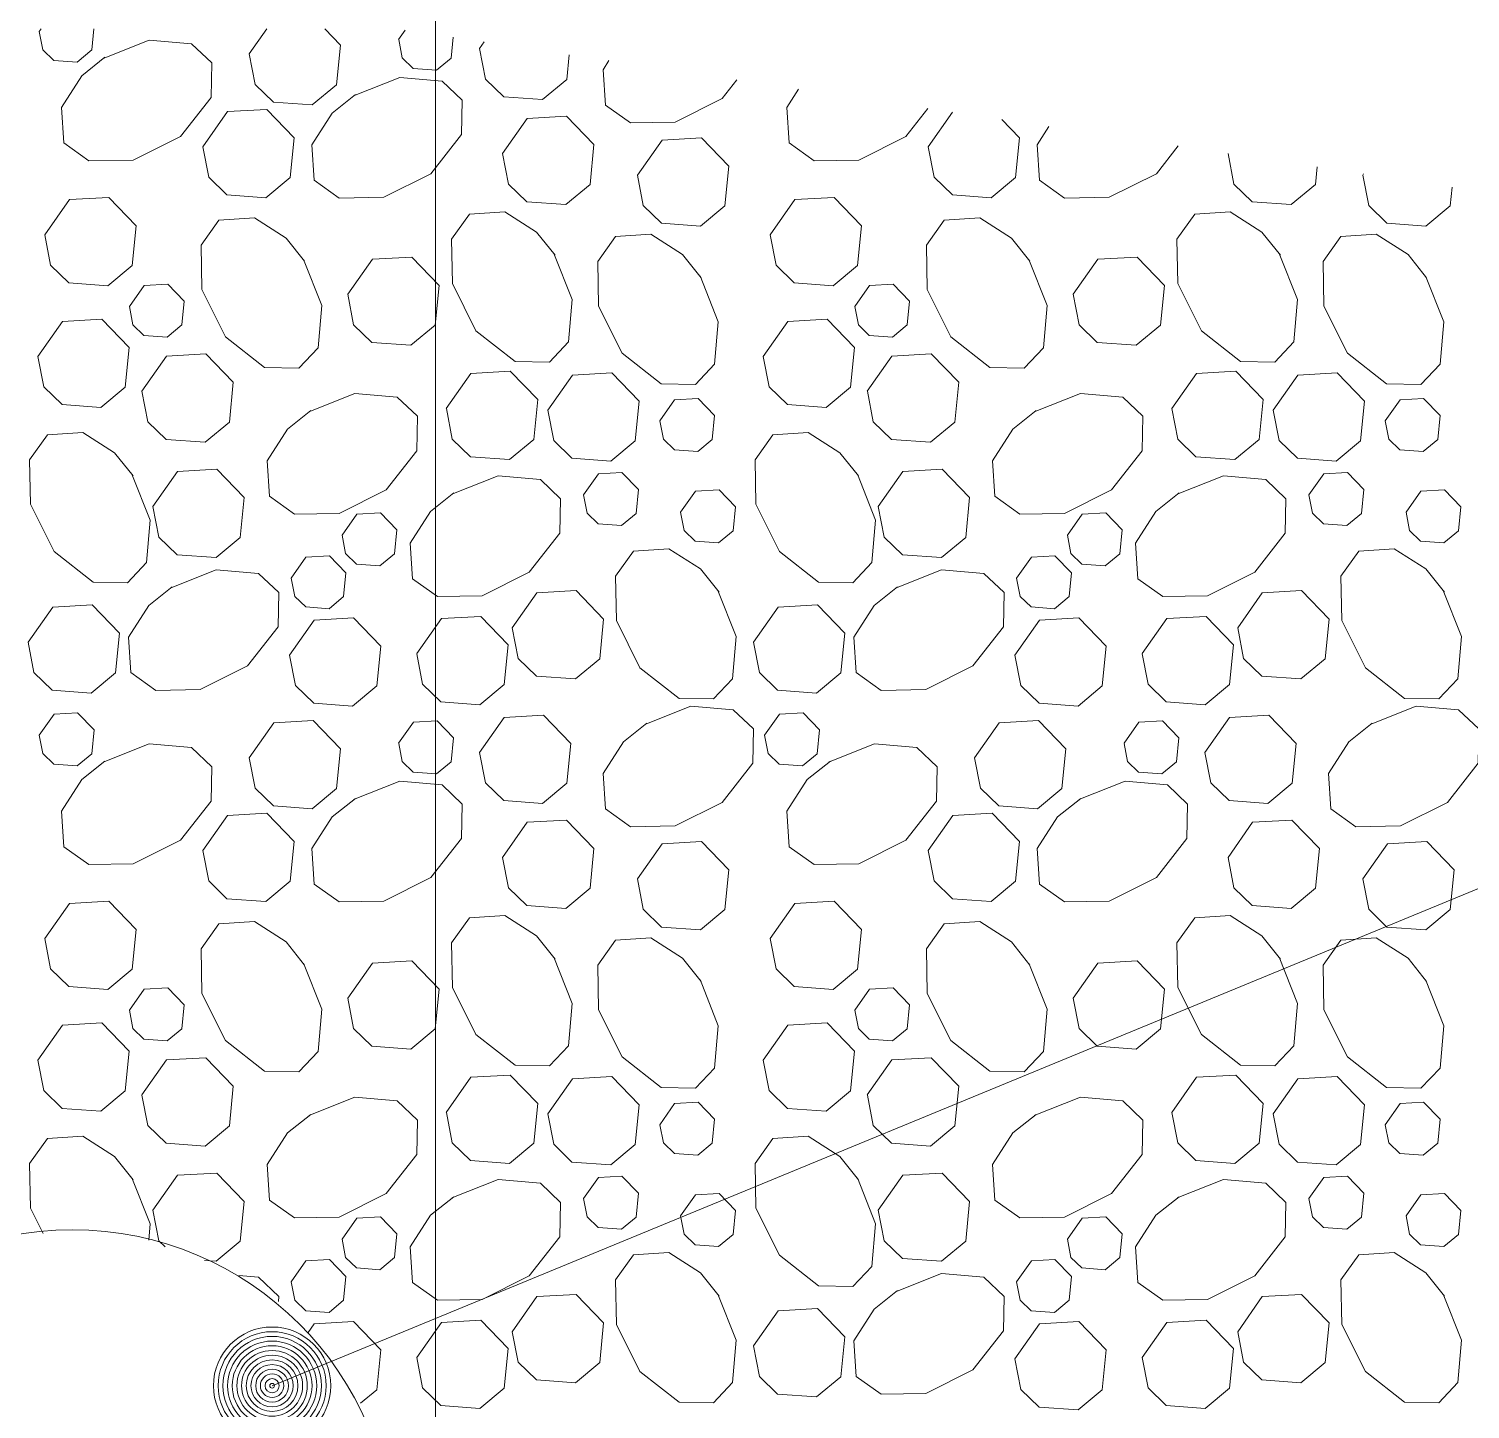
# Model space of a CAD drawing. Header units: inches. Extents: x -4443104 to -4439086, y 793046 to 798506.
# Drawn here: x -4442315.61 to -4442295.95, y 793232.66 to 793251.49 of the extents above; entities that cross this region are included whole.
import ezdxf

# ---------------------------------------------------------------- set-up
doc = ezdxf.new("R2010")
doc.units = ezdxf.units.IN
doc.header["$MEASUREMENT"] = 0
doc.layers.add('Level 3', color=7, linetype='Continuous', lineweight=0)

# ---------------------------------------------------------------- blocks, each defined once
blk = doc.blocks.new('LT3_2')
at = {"layer": 'Level 3', "color": 7, "linetype": 'Continuous', "lineweight": 13, "extrusion": (0, 0, -1)}
for radius in [6, 5.52, 5.04, 4.56, 4.08, 3.6, 3.12, 2.64, 2.16, 1.68, 1.2, 0.72, 0.24]:
    blk.add_circle((0, 0), radius, dxfattribs=at)

msp = doc.modelspace()

# ---------------------------------------------------------------- linework, layer by layer
at = {"layer": 'Level 3', "color": 7, "linetype": 'Continuous', "lineweight": 13}
for p, q in [((-4442310.0659, 793302.3865), (-4442310.0659, 793222.8755)), ((-4442282.2553, 793245.3636), (-4442312.294, 793232.9835))]:
    msp.add_line(p, q, dxfattribs=at)
at = {"layer": 'Level 3', "color": 7, "linetype": 'Continuous', "lineweight": 0}
for p, q in [((-4442315.47, 793251.4551), (-4442315.4455, 793251.49)), ((-4442312.6075, 793251.1481), (-4442312.3674, 793251.4896)), ((-4442310.568, 793251.3449), (-4442310.4771, 793251.4741)), ((-4442309.4663, 793251.2209), (-4442309.4017, 793251.3128)), ((-4442303.3465, 793249.8831), (-4442303.0148, 793250.3549)), ((-4442299.2565, 793249.7894), (-4442299.2553, 793249.7911)), ((-4442297.4188, 793249.4966), (-4442297.4066, 793249.5139))]:
    msp.add_line(p, q, dxfattribs=at)
at = {"layer": 'Level 3', "color": 7, "linetype": 'Continuous', "lineweight": 0, "flags": 128}
for points in [[(-4442314.7263, 793251.4899), (-4442314.7548, 793251.2031), (-4442314.9538, 793251.0376), (-4442315.2718, 793251.0606), (-4442315.4213, 793251.2059), (-4442315.4698, 793251.4551)], [(-4442311.5732, 793251.4896), (-4442311.3615, 793251.2701), (-4442311.4155, 793250.7281), (-4442311.747, 793250.4524), (-4442312.277, 793250.4909), (-4442312.5263, 793250.7326), (-4442312.6073, 793251.1481)], [(-4442309.8244, 793251.3762), (-4442309.8528, 793251.0929), (-4442310.0515, 793250.9274), (-4442310.3698, 793250.9504), (-4442310.5193, 793251.0954), (-4442310.5678, 793251.3446)], [(-4442314.599, 793251.0869), (-4442313.9703, 793251.3361), (-4442313.3925, 793251.2864), (-4442313.118, 793251.0254), (-4442313.1268, 793250.5566), (-4442313.5435, 793250.0239), (-4442314.1873, 793249.7019), (-4442314.7943, 793249.6914), (-4442315.1358, 793249.9341), (-4442315.1683, 793250.4174), (-4442314.891, 793250.8499), (-4442314.5735, 793251.1031)], [(-4442308.2409, 793251.1387), (-4442308.2745, 793250.8009), (-4442308.606, 793250.5251), (-4442309.1358, 793250.5634), (-4442309.3853, 793250.8051), (-4442309.466, 793251.2209)], [(-4442305.955, 793250.7959), (-4442306.155, 793250.5401), (-4442306.799, 793250.2181), (-4442307.406, 793250.2076), (-4442307.7475, 793250.4504), (-4442307.78, 793250.9336), (-4442307.7005, 793251.0577)], [(-4442311.1828, 793250.5786), (-4442310.554, 793250.8279), (-4442309.9763, 793250.7779), (-4442309.7018, 793250.5169), (-4442309.7105, 793250.0481), (-4442310.1273, 793249.5156), (-4442310.7713, 793249.1936), (-4442311.378, 793249.1829), (-4442311.7198, 793249.4256), (-4442311.752, 793249.9091), (-4442311.4748, 793250.3414), (-4442311.1573, 793250.5946)], [(-4442303.3515, 793250.4054), (-4442303.65, 793250.0239), (-4442304.2938, 793249.7019), (-4442304.9008, 793249.6914), (-4442305.2423, 793249.9341), (-4442305.2748, 793250.4174), (-4442305.1131, 793250.6696)], [(-4442313.24, 793249.8831), (-4442312.9038, 793250.3614), (-4442312.3673, 793250.3921), (-4442311.994, 793250.0051), (-4442312.048, 793249.4631), (-4442312.3795, 793249.1874), (-4442312.9095, 793249.2259), (-4442313.1588, 793249.4676), (-4442313.2398, 793249.8831)], [(-4442309.15, 793249.7894), (-4442308.814, 793250.2676), (-4442308.2773, 793250.2981), (-4442307.9043, 793249.9114), (-4442307.9583, 793249.3694), (-4442308.2898, 793249.0936), (-4442308.8195, 793249.1319), (-4442309.0688, 793249.3736), (-4442309.1498, 793249.7894)], [(-4442302.3404, 793250.2538), (-4442302.1005, 793250.0051), (-4442302.1545, 793249.4631), (-4442302.486, 793249.1874), (-4442303.016, 793249.2259), (-4442303.2653, 793249.4676), (-4442303.3463, 793249.8831)], [(-4442307.3123, 793249.4966), (-4442306.9763, 793249.9746), (-4442306.4395, 793250.0054), (-4442306.0665, 793249.6186), (-4442306.1205, 793249.0766), (-4442306.452, 793248.8006), (-4442306.9818, 793248.8391), (-4442307.231, 793249.0809), (-4442307.312, 793249.4964)], [(-4442299.938, 793249.8935), (-4442300.2338, 793249.5156), (-4442300.8778, 793249.1936), (-4442301.4845, 793249.1829), (-4442301.8263, 793249.4256), (-4442301.8585, 793249.9091), (-4442301.6991, 793250.1576)], [(-4442298.0409, 793249.609), (-4442298.0648, 793249.3694), (-4442298.3963, 793249.0936), (-4442298.926, 793249.1319), (-4442299.1753, 793249.3736), (-4442299.2563, 793249.7894)], [(-4442296.2015, 793249.3332), (-4442296.227, 793249.0766), (-4442296.5585, 793248.8006), (-4442297.0883, 793248.8391), (-4442297.3375, 793249.0809), (-4442297.4185, 793249.4964)], [(-4442315.3955, 793248.6834), (-4442315.0593, 793249.1616), (-4442314.5228, 793249.1921), (-4442314.1495, 793248.8054), (-4442314.2035, 793248.2634), (-4442314.535, 793247.9876), (-4442315.065, 793248.0259), (-4442315.3143, 793248.2679), (-4442315.3953, 793248.6834)], [(-4442305.502, 793248.6834), (-4442305.1658, 793249.1616), (-4442304.6293, 793249.1921), (-4442304.256, 793248.8054), (-4442304.31, 793248.2634), (-4442304.6415, 793247.9876), (-4442305.1715, 793248.0259), (-4442305.4208, 793248.2679), (-4442305.5018, 793248.6834)], [(-4442308.4505, 793248.4271), (-4442308.2013, 793247.7984), (-4442308.2513, 793247.2206), (-4442308.5123, 793246.9461), (-4442308.981, 793246.9549), (-4442309.5135, 793247.3716), (-4442309.8355, 793248.0156), (-4442309.8463, 793248.6224), (-4442309.6035, 793248.9641), (-4442309.12, 793248.9964), (-4442308.6878, 793248.7194), (-4442308.4345, 793248.4019)], [(-4442298.557, 793248.4271), (-4442298.3078, 793247.7984), (-4442298.3578, 793247.2206), (-4442298.6188, 793246.9461), (-4442299.0875, 793246.9549), (-4442299.62, 793247.3716), (-4442299.942, 793248.0156), (-4442299.9528, 793248.6224), (-4442299.71, 793248.9641), (-4442299.2265, 793248.9964), (-4442298.7943, 793248.7194), (-4442298.541, 793248.4019)], [(-4442311.867, 793248.3459), (-4442311.6175, 793247.7171), (-4442311.6675, 793247.1394), (-4442311.9285, 793246.8646), (-4442312.3973, 793246.8736), (-4442312.9298, 793247.2901), (-4442313.2518, 793247.9341), (-4442313.2625, 793248.5411), (-4442313.0198, 793248.8826), (-4442312.5363, 793248.9149), (-4442312.104, 793248.6379), (-4442311.8508, 793248.3204)], [(-4442301.9735, 793248.3459), (-4442301.724, 793247.7171), (-4442301.774, 793247.1394), (-4442302.035, 793246.8646), (-4442302.5038, 793246.8736), (-4442303.0363, 793247.2901), (-4442303.3583, 793247.9341), (-4442303.369, 793248.5411), (-4442303.1263, 793248.8826), (-4442302.6428, 793248.9149), (-4442302.2105, 793248.6379), (-4442301.9573, 793248.3204)], [(-4442306.4578, 793248.1221), (-4442306.2085, 793247.4934), (-4442306.2583, 793246.9156), (-4442306.5193, 793246.6411), (-4442306.988, 793246.6499), (-4442307.5208, 793247.0666), (-4442307.8425, 793247.7106), (-4442307.8533, 793248.3174), (-4442307.6105, 793248.6591), (-4442307.1273, 793248.6914), (-4442306.6948, 793248.4144), (-4442306.4415, 793248.0969)], [(-4442296.5643, 793248.1221), (-4442296.315, 793247.4934), (-4442296.3648, 793246.9156), (-4442296.6258, 793246.6411), (-4442297.0945, 793246.6499), (-4442297.6273, 793247.0666), (-4442297.949, 793247.7106), (-4442297.9598, 793248.3174), (-4442297.717, 793248.6591), (-4442297.2338, 793248.6914), (-4442296.8013, 793248.4144), (-4442296.548, 793248.0969)], [(-4442311.263, 793247.8701), (-4442310.927, 793248.3484), (-4442310.3903, 793248.3789), (-4442310.017, 793247.9921), (-4442310.071, 793247.4501), (-4442310.4025, 793247.1744), (-4442310.9325, 793247.2126), (-4442311.1818, 793247.4544), (-4442311.2628, 793247.8701)], [(-4442301.3695, 793247.8701), (-4442301.0335, 793248.3484), (-4442300.4968, 793248.3789), (-4442300.1235, 793247.9921), (-4442300.1775, 793247.4501), (-4442300.509, 793247.1744), (-4442301.039, 793247.2126), (-4442301.2883, 793247.4544), (-4442301.3693, 793247.8701)], [(-4442314.2405, 793247.7036), (-4442314.0388, 793247.9906), (-4442313.7168, 793248.0091), (-4442313.493, 793247.7769), (-4442313.5253, 793247.4516), (-4442313.7243, 793247.2861), (-4442314.0423, 793247.3094), (-4442314.1918, 793247.4544), (-4442314.2403, 793247.7036)], [(-4442304.347, 793247.7036), (-4442304.1453, 793247.9906), (-4442303.8233, 793248.0091), (-4442303.5995, 793247.7769), (-4442303.6318, 793247.4516), (-4442303.8308, 793247.2861), (-4442304.1488, 793247.3094), (-4442304.2983, 793247.4544), (-4442304.3468, 793247.7036)], [(-4442315.4895, 793247.0231), (-4442315.1535, 793247.5011), (-4442314.6168, 793247.5319), (-4442314.2438, 793247.1451), (-4442314.2978, 793246.6029), (-4442314.6293, 793246.3271), (-4442315.1593, 793246.3656), (-4442315.4085, 793246.6074), (-4442315.4893, 793247.0229)], [(-4442305.596, 793247.0231), (-4442305.26, 793247.5011), (-4442304.7233, 793247.5319), (-4442304.3503, 793247.1451), (-4442304.4043, 793246.6029), (-4442304.7358, 793246.3271), (-4442305.2658, 793246.3656), (-4442305.515, 793246.6074), (-4442305.5958, 793247.0229)], [(-4442314.0693, 793246.5484), (-4442313.733, 793247.0264), (-4442313.1965, 793247.0571), (-4442312.8233, 793246.6704), (-4442312.8773, 793246.1281), (-4442313.2088, 793245.8524), (-4442313.7388, 793245.8909), (-4442313.988, 793246.1326), (-4442314.069, 793246.5481)], [(-4442304.1758, 793246.5484), (-4442303.8395, 793247.0264), (-4442303.303, 793247.0571), (-4442302.9298, 793246.6704), (-4442302.9838, 793246.1281), (-4442303.3153, 793245.8524), (-4442303.8453, 793245.8909), (-4442304.0945, 793246.1326), (-4442304.1755, 793246.5481)], [(-4442309.9178, 793246.3114), (-4442309.5818, 793246.7896), (-4442309.045, 793246.8201), (-4442308.672, 793246.4334), (-4442308.726, 793245.8914), (-4442309.0575, 793245.6156), (-4442309.5873, 793245.6539), (-4442309.8365, 793245.8956), (-4442309.9175, 793246.3111)], [(-4442300.0243, 793246.3114), (-4442299.6883, 793246.7896), (-4442299.1515, 793246.8201), (-4442298.7785, 793246.4334), (-4442298.8325, 793245.8914), (-4442299.164, 793245.6156), (-4442299.6938, 793245.6539), (-4442299.943, 793245.8956), (-4442300.024, 793246.3111)], [(-4442308.535, 793246.2909), (-4442308.199, 793246.7691), (-4442307.6623, 793246.7999), (-4442307.289, 793246.4129), (-4442307.343, 793245.8709), (-4442307.6748, 793245.5951), (-4442308.2045, 793245.6336), (-4442308.4538, 793245.8754), (-4442308.5348, 793246.2909)], [(-4442298.6415, 793246.2909), (-4442298.3055, 793246.7691), (-4442297.7688, 793246.7999), (-4442297.3955, 793246.4129), (-4442297.4495, 793245.8709), (-4442297.7813, 793245.5951), (-4442298.311, 793245.6336), (-4442298.5603, 793245.8754), (-4442298.6413, 793246.2909)], [(-4442311.7928, 793246.2676), (-4442311.164, 793246.5169), (-4442310.5863, 793246.4669), (-4442310.3118, 793246.2059), (-4442310.3205, 793245.7371), (-4442310.7373, 793245.2046), (-4442311.3813, 793244.8826), (-4442311.988, 793244.8719), (-4442312.3298, 793245.1146), (-4442312.362, 793245.5981), (-4442312.0848, 793246.0304), (-4442311.7675, 793246.2836)], [(-4442307.0055, 793246.1434), (-4442306.804, 793246.4301), (-4442306.4818, 793246.4486), (-4442306.258, 793246.2164), (-4442306.2905, 793245.8914), (-4442306.4893, 793245.7259), (-4442306.8073, 793245.7489), (-4442306.957, 793245.8939), (-4442307.0055, 793246.1431)], [(-4442301.8993, 793246.2676), (-4442301.2705, 793246.5169), (-4442300.6928, 793246.4669), (-4442300.4183, 793246.2059), (-4442300.427, 793245.7371), (-4442300.8438, 793245.2046), (-4442301.4878, 793244.8826), (-4442302.0945, 793244.8719), (-4442302.4363, 793245.1146), (-4442302.4685, 793245.5981), (-4442302.1913, 793246.0304), (-4442301.874, 793246.2836)], [(-4442297.112, 793246.1434), (-4442296.9105, 793246.4301), (-4442296.5883, 793246.4486), (-4442296.3645, 793246.2164), (-4442296.397, 793245.8914), (-4442296.5958, 793245.7259), (-4442296.9138, 793245.7489), (-4442297.0635, 793245.8939), (-4442297.112, 793246.1431)], [(-4442314.2055, 793245.4176), (-4442313.956, 793244.7889), (-4442314.006, 793244.2111), (-4442314.267, 793243.9366), (-4442314.7358, 793243.9454), (-4442315.2685, 793244.3621), (-4442315.5903, 793245.0059), (-4442315.601, 793245.6129), (-4442315.3583, 793245.9544), (-4442314.8748, 793245.9869), (-4442314.4425, 793245.7096), (-4442314.1893, 793245.3921)], [(-4442304.312, 793245.4176), (-4442304.0625, 793244.7889), (-4442304.1125, 793244.2111), (-4442304.3735, 793243.9366), (-4442304.8423, 793243.9454), (-4442305.375, 793244.3621), (-4442305.6968, 793245.0059), (-4442305.7075, 793245.6129), (-4442305.4648, 793245.9544), (-4442304.9813, 793245.9869), (-4442304.549, 793245.7096), (-4442304.2958, 793245.3921)], [(-4442313.9198, 793244.9751), (-4442313.5835, 793245.4534), (-4442313.0468, 793245.4839), (-4442312.6738, 793245.0971), (-4442312.7278, 793244.5551), (-4442313.0593, 793244.2794), (-4442313.5893, 793244.3176), (-4442313.8385, 793244.5594), (-4442313.9195, 793244.9751)], [(-4442304.0263, 793244.9751), (-4442303.69, 793245.4534), (-4442303.1533, 793245.4839), (-4442302.7803, 793245.0971), (-4442302.8343, 793244.5551), (-4442303.1658, 793244.2794), (-4442303.6958, 793244.3176), (-4442303.945, 793244.5594), (-4442304.026, 793244.9751)], [(-4442309.842, 793245.1444), (-4442309.213, 793245.3936), (-4442308.6355, 793245.3436), (-4442308.3608, 793245.0826), (-4442308.3695, 793244.6139), (-4442308.7863, 793244.0811), (-4442309.4303, 793243.7594), (-4442310.037, 793243.7486), (-4442310.3788, 793243.9914), (-4442310.411, 793244.4749), (-4442310.134, 793244.9071), (-4442309.8165, 793245.1604)], [(-4442308.046, 793245.1344), (-4442307.8443, 793245.4214), (-4442307.5223, 793245.4399), (-4442307.2985, 793245.2076), (-4442307.3308, 793244.8824), (-4442307.5298, 793244.7169), (-4442307.8478, 793244.7401), (-4442307.9973, 793244.8851), (-4442308.0458, 793245.1344)], [(-4442299.9485, 793245.1444), (-4442299.3195, 793245.3936), (-4442298.742, 793245.3436), (-4442298.4673, 793245.0826), (-4442298.476, 793244.6139), (-4442298.8928, 793244.0811), (-4442299.5368, 793243.7594), (-4442300.1435, 793243.7486), (-4442300.4853, 793243.9914), (-4442300.5175, 793244.4749), (-4442300.2405, 793244.9071), (-4442299.923, 793245.1604)], [(-4442298.1525, 793245.1344), (-4442297.9508, 793245.4214), (-4442297.6288, 793245.4399), (-4442297.405, 793245.2076), (-4442297.4373, 793244.8824), (-4442297.6363, 793244.7169), (-4442297.9543, 793244.7401), (-4442298.1038, 793244.8851), (-4442298.1523, 793245.1344)], [(-4442306.722, 793244.8981), (-4442306.5203, 793245.1849), (-4442306.1983, 793245.2034), (-4442305.9743, 793244.9711), (-4442306.0068, 793244.6461), (-4442306.2055, 793244.4806), (-4442306.5235, 793244.5036), (-4442306.6733, 793244.6486), (-4442306.7218, 793244.8979)], [(-4442296.8285, 793244.8981), (-4442296.6268, 793245.1849), (-4442296.3048, 793245.2034), (-4442296.0808, 793244.9711), (-4442296.1133, 793244.6461), (-4442296.312, 793244.4806), (-4442296.63, 793244.5036), (-4442296.7798, 793244.6486), (-4442296.8283, 793244.8979)], [(-4442311.3403, 793244.5829), (-4442311.1385, 793244.8699), (-4442310.8165, 793244.8881), (-4442310.5928, 793244.6561), (-4442310.625, 793244.3309), (-4442310.824, 793244.1654), (-4442311.142, 793244.1884), (-4442311.2915, 793244.3334), (-4442311.34, 793244.5829)], [(-4442301.4468, 793244.5829), (-4442301.245, 793244.8699), (-4442300.923, 793244.8881), (-4442300.6993, 793244.6561), (-4442300.7315, 793244.3309), (-4442300.9305, 793244.1654), (-4442301.2485, 793244.1884), (-4442301.398, 793244.3334), (-4442301.4465, 793244.5829)], [(-4442312.0338, 793243.9996), (-4442311.832, 793244.2866), (-4442311.51, 793244.3049), (-4442311.2863, 793244.0729), (-4442311.3185, 793243.7476), (-4442311.5175, 793243.5821), (-4442311.8355, 793243.6051), (-4442311.985, 793243.7501), (-4442312.0335, 793243.9996)], [(-4442306.214, 793243.8314), (-4442305.9645, 793243.2026), (-4442306.0145, 793242.6249), (-4442306.2755, 793242.3504), (-4442306.7443, 793242.3591), (-4442307.277, 793242.7759), (-4442307.5988, 793243.4199), (-4442307.6095, 793244.0266), (-4442307.3668, 793244.3684), (-4442306.8833, 793244.4006), (-4442306.451, 793244.1236), (-4442306.1978, 793243.8061)], [(-4442302.1403, 793243.9996), (-4442301.9385, 793244.2866), (-4442301.6165, 793244.3049), (-4442301.3928, 793244.0729), (-4442301.425, 793243.7476), (-4442301.624, 793243.5821), (-4442301.942, 793243.6051), (-4442302.0915, 793243.7501), (-4442302.14, 793243.9996)], [(-4442296.3205, 793243.8314), (-4442296.071, 793243.2026), (-4442296.121, 793242.6249), (-4442296.382, 793242.3504), (-4442296.8508, 793242.3591), (-4442297.3835, 793242.7759), (-4442297.7053, 793243.4199), (-4442297.716, 793244.0266), (-4442297.4733, 793244.3684), (-4442296.9898, 793244.4006), (-4442296.5575, 793244.1236), (-4442296.3043, 793243.8061)], [(-4442313.6848, 793243.8634), (-4442313.0558, 793244.1126), (-4442312.4783, 793244.0626), (-4442312.2038, 793243.8016), (-4442312.2125, 793243.3329), (-4442312.6293, 793242.8004), (-4442313.273, 793242.4784), (-4442313.88, 793242.4676), (-4442314.2215, 793242.7104), (-4442314.254, 793243.1939), (-4442313.9768, 793243.6261), (-4442313.6593, 793243.8794)], [(-4442303.7913, 793243.8634), (-4442303.1623, 793244.1126), (-4442302.5848, 793244.0626), (-4442302.3103, 793243.8016), (-4442302.319, 793243.3329), (-4442302.7358, 793242.8004), (-4442303.3795, 793242.4784), (-4442303.9865, 793242.4676), (-4442304.328, 793242.7104), (-4442304.3605, 793243.1939), (-4442304.0833, 793243.6261), (-4442303.7658, 793243.8794)], [(-4442309.0183, 793243.3191), (-4442308.6823, 793243.7974), (-4442308.1455, 793243.8281), (-4442307.7723, 793243.4411), (-4442307.8263, 793242.8991), (-4442308.158, 793242.6234), (-4442308.6878, 793242.6619), (-4442308.937, 793242.9036), (-4442309.018, 793243.3191)], [(-4442299.1248, 793243.3191), (-4442298.7888, 793243.7974), (-4442298.252, 793243.8281), (-4442297.8788, 793243.4411), (-4442297.9328, 793242.8991), (-4442298.2645, 793242.6234), (-4442298.7943, 793242.6619), (-4442299.0435, 793242.9036), (-4442299.1245, 793243.3191)], [(-4442315.6233, 793243.1261), (-4442315.287, 793243.6044), (-4442314.7503, 793243.6349), (-4442314.3773, 793243.2481), (-4442314.4313, 793242.7061), (-4442314.7628, 793242.4304), (-4442315.2928, 793242.4686), (-4442315.542, 793242.7104), (-4442315.6228, 793243.1261)], [(-4442310.322, 793242.9686), (-4442309.9858, 793243.4466), (-4442309.449, 793243.4774), (-4442309.076, 793243.0906), (-4442309.13, 793242.5484), (-4442309.4615, 793242.2726), (-4442309.9915, 793242.3111), (-4442310.2408, 793242.5529), (-4442310.3215, 793242.9684)], [(-4442305.7298, 793243.1261), (-4442305.3935, 793243.6044), (-4442304.8568, 793243.6349), (-4442304.4838, 793243.2481), (-4442304.5378, 793242.7061), (-4442304.8693, 793242.4304), (-4442305.3993, 793242.4686), (-4442305.6485, 793242.7104), (-4442305.7293, 793243.1261)], [(-4442300.4285, 793242.9686), (-4442300.0923, 793243.4466), (-4442299.5555, 793243.4774), (-4442299.1825, 793243.0906), (-4442299.2365, 793242.5484), (-4442299.568, 793242.2726), (-4442300.098, 793242.3111), (-4442300.3473, 793242.5529), (-4442300.428, 793242.9684)], [(-4442312.0563, 793242.9489), (-4442311.72, 793243.4269), (-4442311.1833, 793243.4576), (-4442310.8103, 793243.0709), (-4442310.8643, 793242.5286), (-4442311.1958, 793242.2529), (-4442311.7258, 793242.2914), (-4442311.975, 793242.5331), (-4442312.0558, 793242.9486)], [(-4442302.1628, 793242.9489), (-4442301.8265, 793243.4269), (-4442301.2898, 793243.4576), (-4442300.9168, 793243.0709), (-4442300.9708, 793242.5286), (-4442301.3023, 793242.2529), (-4442301.8323, 793242.2914), (-4442302.0815, 793242.5331), (-4442302.1623, 793242.9486)], [(-4442315.47, 793241.8556), (-4442315.2683, 793242.1426), (-4442314.9463, 793242.1609), (-4442314.7225, 793241.9289), (-4442314.7548, 793241.6036), (-4442314.9538, 793241.4381), (-4442315.2718, 793241.4611), (-4442315.4213, 793241.6064), (-4442315.4698, 793241.8556)], [(-4442309.4663, 793241.6214), (-4442309.1303, 793242.0996), (-4442308.5935, 793242.1301), (-4442308.2205, 793241.7434), (-4442308.2745, 793241.2014), (-4442308.606, 793240.9256), (-4442309.1358, 793240.9639), (-4442309.3853, 793241.2056), (-4442309.466, 793241.6214)], [(-4442307.2108, 793242.0036), (-4442306.5818, 793242.2529), (-4442306.0043, 793242.2031), (-4442305.7298, 793241.9421), (-4442305.7383, 793241.4734), (-4442306.155, 793240.9406), (-4442306.799, 793240.6186), (-4442307.406, 793240.6081), (-4442307.7475, 793240.8509), (-4442307.78, 793241.3341), (-4442307.5028, 793241.7666), (-4442307.1853, 793242.0199)], [(-4442305.5765, 793241.8556), (-4442305.3748, 793242.1426), (-4442305.0528, 793242.1609), (-4442304.829, 793241.9289), (-4442304.8613, 793241.6036), (-4442305.0603, 793241.4381), (-4442305.3783, 793241.4611), (-4442305.5278, 793241.6064), (-4442305.5763, 793241.8556)], [(-4442299.5728, 793241.6214), (-4442299.2368, 793242.0996), (-4442298.7, 793242.1301), (-4442298.327, 793241.7434), (-4442298.381, 793241.2014), (-4442298.7125, 793240.9256), (-4442299.2423, 793240.9639), (-4442299.4918, 793241.2056), (-4442299.5725, 793241.6214)], [(-4442297.3173, 793242.0036), (-4442296.6883, 793242.2529), (-4442296.1108, 793242.2031), (-4442295.8363, 793241.9421), (-4442295.8448, 793241.4734), (-4442296.2615, 793240.9406), (-4442296.9055, 793240.6186), (-4442297.5125, 793240.6081), (-4442297.854, 793240.8509), (-4442297.8865, 793241.3341), (-4442297.6093, 793241.7666), (-4442297.2918, 793242.0199)], [(-4442312.6075, 793241.5486), (-4442312.2713, 793242.0269), (-4442311.7348, 793242.0576), (-4442311.3615, 793241.6706), (-4442311.4155, 793241.1286), (-4442311.747, 793240.8529), (-4442312.277, 793240.8914), (-4442312.5263, 793241.1331), (-4442312.6073, 793241.5486)], [(-4442310.568, 793241.7454), (-4442310.3663, 793242.0321), (-4442310.0443, 793242.0506), (-4442309.8203, 793241.8184), (-4442309.8528, 793241.4934), (-4442310.0515, 793241.3279), (-4442310.3698, 793241.3509), (-4442310.5193, 793241.4959), (-4442310.5678, 793241.7451)], [(-4442302.714, 793241.5486), (-4442302.3778, 793242.0269), (-4442301.8413, 793242.0576), (-4442301.468, 793241.6706), (-4442301.522, 793241.1286), (-4442301.8535, 793240.8529), (-4442302.3835, 793240.8914), (-4442302.6328, 793241.1331), (-4442302.7138, 793241.5486)], [(-4442300.6745, 793241.7454), (-4442300.4728, 793242.0321), (-4442300.1508, 793242.0506), (-4442299.9268, 793241.8184), (-4442299.9593, 793241.4934), (-4442300.158, 793241.3279), (-4442300.4763, 793241.3509), (-4442300.6258, 793241.4959), (-4442300.6743, 793241.7451)], [(-4442314.599, 793241.4874), (-4442313.9703, 793241.7366), (-4442313.3925, 793241.6869), (-4442313.118, 793241.4259), (-4442313.1268, 793240.9571), (-4442313.5435, 793240.4244), (-4442314.1873, 793240.1024), (-4442314.7943, 793240.0919), (-4442315.1358, 793240.3346), (-4442315.1683, 793240.8179), (-4442314.891, 793241.2504), (-4442314.5735, 793241.5036)], [(-4442304.7055, 793241.4874), (-4442304.0768, 793241.7366), (-4442303.499, 793241.6869), (-4442303.2245, 793241.4259), (-4442303.2333, 793240.9571), (-4442303.65, 793240.4244), (-4442304.2938, 793240.1024), (-4442304.9008, 793240.0919), (-4442305.2423, 793240.3346), (-4442305.2748, 793240.8179), (-4442304.9975, 793241.2504), (-4442304.68, 793241.5036)], [(-4442311.1828, 793240.9791), (-4442310.554, 793241.2284), (-4442309.9763, 793241.1784), (-4442309.7018, 793240.9174), (-4442309.7105, 793240.4486), (-4442310.1273, 793239.9161), (-4442310.7713, 793239.5941), (-4442311.378, 793239.5834), (-4442311.7198, 793239.8261), (-4442311.752, 793240.3096), (-4442311.4748, 793240.7419), (-4442311.1573, 793240.9951)], [(-4442301.2893, 793240.9791), (-4442300.6605, 793241.2284), (-4442300.0828, 793241.1784), (-4442299.8083, 793240.9174), (-4442299.817, 793240.4486), (-4442300.2338, 793239.9161), (-4442300.8778, 793239.5941), (-4442301.4845, 793239.5834), (-4442301.8263, 793239.8261), (-4442301.8585, 793240.3096), (-4442301.5813, 793240.7419), (-4442301.2638, 793240.9951)], [(-4442313.24, 793240.2836), (-4442312.9038, 793240.7619), (-4442312.3673, 793240.7926), (-4442311.994, 793240.4056), (-4442312.048, 793239.8636), (-4442312.3795, 793239.5879), (-4442312.9095, 793239.6264), (-4442313.1588, 793239.8681), (-4442313.2398, 793240.2836)], [(-4442303.3465, 793240.2836), (-4442303.0103, 793240.7619), (-4442302.4738, 793240.7926), (-4442302.1005, 793240.4056), (-4442302.1545, 793239.8636), (-4442302.486, 793239.5879), (-4442303.016, 793239.6264), (-4442303.2653, 793239.8681), (-4442303.3463, 793240.2836)], [(-4442309.15, 793240.1899), (-4442308.814, 793240.6681), (-4442308.2773, 793240.6986), (-4442307.9043, 793240.3119), (-4442307.9583, 793239.7699), (-4442308.2898, 793239.4941), (-4442308.8195, 793239.5324), (-4442309.0688, 793239.7741), (-4442309.1498, 793240.1899)], [(-4442299.2565, 793240.1899), (-4442298.9205, 793240.6681), (-4442298.3838, 793240.6986), (-4442298.0108, 793240.3119), (-4442298.0648, 793239.7699), (-4442298.3963, 793239.4941), (-4442298.926, 793239.5324), (-4442299.1753, 793239.7741), (-4442299.2563, 793240.1899)], [(-4442307.3123, 793239.8971), (-4442306.9763, 793240.3751), (-4442306.4395, 793240.4059), (-4442306.0665, 793240.0191), (-4442306.1205, 793239.4771), (-4442306.452, 793239.2011), (-4442306.9818, 793239.2396), (-4442307.231, 793239.4814), (-4442307.312, 793239.8969)], [(-4442297.4188, 793239.8971), (-4442297.0828, 793240.3751), (-4442296.546, 793240.4059), (-4442296.173, 793240.0191), (-4442296.227, 793239.4771), (-4442296.5585, 793239.2011), (-4442297.0883, 793239.2396), (-4442297.3375, 793239.4814), (-4442297.4185, 793239.8969)], [(-4442315.3955, 793239.0839), (-4442315.0593, 793239.5621), (-4442314.5228, 793239.5926), (-4442314.1495, 793239.2059), (-4442314.2035, 793238.6639), (-4442314.535, 793238.3881), (-4442315.065, 793238.4264), (-4442315.3143, 793238.6684), (-4442315.3953, 793239.0839)], [(-4442305.502, 793239.0839), (-4442305.1658, 793239.5621), (-4442304.6293, 793239.5926), (-4442304.256, 793239.2059), (-4442304.31, 793238.6639), (-4442304.6415, 793238.3881), (-4442305.1715, 793238.4264), (-4442305.4208, 793238.6684), (-4442305.5018, 793239.0839)], [(-4442308.4505, 793238.8276), (-4442308.2013, 793238.1989), (-4442308.2513, 793237.6211), (-4442308.5123, 793237.3466), (-4442308.981, 793237.3554), (-4442309.5135, 793237.7721), (-4442309.8355, 793238.4161), (-4442309.8463, 793239.0229), (-4442309.6035, 793239.3646), (-4442309.12, 793239.3969), (-4442308.6878, 793239.1199), (-4442308.4345, 793238.8024)], [(-4442298.557, 793238.8276), (-4442298.3078, 793238.1989), (-4442298.3578, 793237.6211), (-4442298.6188, 793237.3466), (-4442299.0875, 793237.3554), (-4442299.62, 793237.7721), (-4442299.942, 793238.4161), (-4442299.9528, 793239.0229), (-4442299.71, 793239.3646), (-4442299.2265, 793239.3969), (-4442298.7943, 793239.1199), (-4442298.541, 793238.8024)], [(-4442311.867, 793238.7464), (-4442311.6175, 793238.1176), (-4442311.6675, 793237.5399), (-4442311.9285, 793237.2651), (-4442312.3973, 793237.2741), (-4442312.9298, 793237.6906), (-4442313.2518, 793238.3346), (-4442313.2625, 793238.9416), (-4442313.0198, 793239.2831), (-4442312.5363, 793239.3154), (-4442312.104, 793239.0384), (-4442311.8508, 793238.7209)], [(-4442301.9735, 793238.7464), (-4442301.724, 793238.1176), (-4442301.774, 793237.5399), (-4442302.035, 793237.2651), (-4442302.5038, 793237.2741), (-4442303.0363, 793237.6906), (-4442303.3583, 793238.3346), (-4442303.369, 793238.9416), (-4442303.1263, 793239.2831), (-4442302.6428, 793239.3154), (-4442302.2105, 793239.0384), (-4442301.9573, 793238.7209)], [(-4442306.4578, 793238.5226), (-4442306.2085, 793237.8939), (-4442306.2583, 793237.3161), (-4442306.5193, 793237.0416), (-4442306.988, 793237.0504), (-4442307.5208, 793237.4671), (-4442307.8425, 793238.1111), (-4442307.8533, 793238.7179), (-4442307.6105, 793239.0596), (-4442307.1273, 793239.0919), (-4442306.6948, 793238.8149), (-4442306.4415, 793238.4974)], [(-4442296.5643, 793238.5226), (-4442296.315, 793237.8939), (-4442296.3648, 793237.3161), (-4442296.6258, 793237.0416), (-4442297.0945, 793237.0504), (-4442297.6273, 793237.4671), (-4442297.949, 793238.1111), (-4442297.9598, 793238.7179), (-4442297.717, 793239.0596), (-4442297.2338, 793239.0919), (-4442296.8013, 793238.8149), (-4442296.548, 793238.4974)], [(-4442311.263, 793238.2706), (-4442310.927, 793238.7489), (-4442310.3903, 793238.7794), (-4442310.017, 793238.3926), (-4442310.071, 793237.8506), (-4442310.4025, 793237.5749), (-4442310.9325, 793237.6131), (-4442311.1818, 793237.8549), (-4442311.2628, 793238.2706)], [(-4442301.3695, 793238.2706), (-4442301.0335, 793238.7489), (-4442300.4968, 793238.7794), (-4442300.1235, 793238.3926), (-4442300.1775, 793237.8506), (-4442300.509, 793237.5749), (-4442301.039, 793237.6131), (-4442301.2883, 793237.8549), (-4442301.3693, 793238.2706)], [(-4442314.2405, 793238.1041), (-4442314.0388, 793238.3911), (-4442313.7168, 793238.4096), (-4442313.493, 793238.1774), (-4442313.5253, 793237.8521), (-4442313.7243, 793237.6866), (-4442314.0423, 793237.7099), (-4442314.1918, 793237.8549), (-4442314.2403, 793238.1041)], [(-4442304.347, 793238.1041), (-4442304.1453, 793238.3911), (-4442303.8233, 793238.4096), (-4442303.5995, 793238.1774), (-4442303.6318, 793237.8521), (-4442303.8308, 793237.6866), (-4442304.1488, 793237.7099), (-4442304.2983, 793237.8549), (-4442304.3468, 793238.1041)], [(-4442315.4895, 793237.4236), (-4442315.1535, 793237.9016), (-4442314.6168, 793237.9324), (-4442314.2438, 793237.5456), (-4442314.2978, 793237.0034), (-4442314.6293, 793236.7276), (-4442315.1593, 793236.7661), (-4442315.4085, 793237.0079), (-4442315.4893, 793237.4234)], [(-4442305.596, 793237.4236), (-4442305.26, 793237.9016), (-4442304.7233, 793237.9324), (-4442304.3503, 793237.5456), (-4442304.4043, 793237.0034), (-4442304.7358, 793236.7276), (-4442305.2658, 793236.7661), (-4442305.515, 793237.0079), (-4442305.5958, 793237.4234)], [(-4442314.0693, 793236.9489), (-4442313.733, 793237.4269), (-4442313.1965, 793237.4576), (-4442312.8233, 793237.0709), (-4442312.8773, 793236.5286), (-4442313.2088, 793236.2529), (-4442313.7388, 793236.2914), (-4442313.988, 793236.5331), (-4442314.069, 793236.9486)], [(-4442304.1758, 793236.9489), (-4442303.8395, 793237.4269), (-4442303.303, 793237.4576), (-4442302.9298, 793237.0709), (-4442302.9838, 793236.5286), (-4442303.3153, 793236.2529), (-4442303.8453, 793236.2914), (-4442304.0945, 793236.5331), (-4442304.1755, 793236.9486)], [(-4442309.9178, 793236.7119), (-4442309.5818, 793237.1901), (-4442309.045, 793237.2206), (-4442308.672, 793236.8339), (-4442308.726, 793236.2919), (-4442309.0575, 793236.0161), (-4442309.5873, 793236.0544), (-4442309.8365, 793236.2961), (-4442309.9175, 793236.7116)], [(-4442308.535, 793236.6914), (-4442308.199, 793237.1696), (-4442307.6623, 793237.2004), (-4442307.289, 793236.8134), (-4442307.343, 793236.2714), (-4442307.6748, 793235.9956), (-4442308.2045, 793236.0341), (-4442308.4538, 793236.2759), (-4442308.5348, 793236.6914)], [(-4442300.0243, 793236.7119), (-4442299.6883, 793237.1901), (-4442299.1515, 793237.2206), (-4442298.7785, 793236.8339), (-4442298.8325, 793236.2919), (-4442299.164, 793236.0161), (-4442299.6938, 793236.0544), (-4442299.943, 793236.2961), (-4442300.024, 793236.7116)], [(-4442298.6415, 793236.6914), (-4442298.3055, 793237.1696), (-4442297.7688, 793237.2004), (-4442297.3955, 793236.8134), (-4442297.4495, 793236.2714), (-4442297.7813, 793235.9956), (-4442298.311, 793236.0341), (-4442298.5603, 793236.2759), (-4442298.6413, 793236.6914)], [(-4442311.7928, 793236.6681), (-4442311.164, 793236.9174), (-4442310.5863, 793236.8674), (-4442310.3118, 793236.6064), (-4442310.3205, 793236.1376), (-4442310.7373, 793235.6051), (-4442311.3813, 793235.2831), (-4442311.988, 793235.2724), (-4442312.3298, 793235.5151), (-4442312.362, 793235.9986), (-4442312.0848, 793236.4309), (-4442311.7675, 793236.6841)], [(-4442307.0055, 793236.5439), (-4442306.804, 793236.8306), (-4442306.4818, 793236.8491), (-4442306.258, 793236.6169), (-4442306.2905, 793236.2919), (-4442306.4893, 793236.1264), (-4442306.8073, 793236.1494), (-4442306.957, 793236.2944), (-4442307.0055, 793236.5436)], [(-4442301.8993, 793236.6681), (-4442301.2705, 793236.9174), (-4442300.6928, 793236.8674), (-4442300.4183, 793236.6064), (-4442300.427, 793236.1376), (-4442300.8438, 793235.6051), (-4442301.4878, 793235.2831), (-4442302.0945, 793235.2724), (-4442302.4363, 793235.5151), (-4442302.4685, 793235.9986), (-4442302.1913, 793236.4309), (-4442301.874, 793236.6841)], [(-4442297.112, 793236.5439), (-4442296.9105, 793236.8306), (-4442296.5883, 793236.8491), (-4442296.3645, 793236.6169), (-4442296.397, 793236.2919), (-4442296.5958, 793236.1264), (-4442296.9138, 793236.1494), (-4442297.0635, 793236.2944), (-4442297.112, 793236.5436)], [(-4442315.4178, 793235.0612), (-4442315.5903, 793235.4064), (-4442315.601, 793236.0134), (-4442315.3583, 793236.3549), (-4442314.8748, 793236.3874), (-4442314.4425, 793236.1101), (-4442314.1893, 793235.7926)], [(-4442304.312, 793235.8181), (-4442304.0625, 793235.1894), (-4442304.1125, 793234.6116), (-4442304.3735, 793234.3371), (-4442304.8423, 793234.3459), (-4442305.375, 793234.7626), (-4442305.6968, 793235.4064), (-4442305.7075, 793236.0134), (-4442305.4648, 793236.3549), (-4442304.9813, 793236.3874), (-4442304.549, 793236.1101), (-4442304.2958, 793235.7926)], [(-4442314.2055, 793235.8181), (-4442313.956, 793235.1894), (-4442313.9753, 793234.9666)], [(-4442313.9198, 793235.3756), (-4442313.5835, 793235.8539), (-4442313.0468, 793235.8844), (-4442312.6738, 793235.4976), (-4442312.7278, 793234.9556), (-4442313.0593, 793234.6799), (-4442313.2148, 793234.6911)], [(-4442308.046, 793235.5349), (-4442307.8443, 793235.8219), (-4442307.5223, 793235.8404), (-4442307.2985, 793235.6081), (-4442307.3308, 793235.2829), (-4442307.5298, 793235.1174), (-4442307.8478, 793235.1406), (-4442307.9973, 793235.2856), (-4442308.0458, 793235.5349)], [(-4442304.0263, 793235.3756), (-4442303.69, 793235.8539), (-4442303.1533, 793235.8844), (-4442302.7803, 793235.4976), (-4442302.8343, 793234.9556), (-4442303.1658, 793234.6799), (-4442303.6958, 793234.7181), (-4442303.945, 793234.9599), (-4442304.026, 793235.3756)], [(-4442298.1525, 793235.5349), (-4442297.9508, 793235.8219), (-4442297.6288, 793235.8404), (-4442297.405, 793235.6081), (-4442297.4373, 793235.2829), (-4442297.6363, 793235.1174), (-4442297.9543, 793235.1406), (-4442298.1038, 793235.2856), (-4442298.1523, 793235.5349)], [(-4442309.842, 793235.5449), (-4442309.213, 793235.7941), (-4442308.6355, 793235.7441), (-4442308.3608, 793235.4831), (-4442308.3695, 793235.0144), (-4442308.7863, 793234.4816), (-4442309.4303, 793234.1599), (-4442310.037, 793234.1491), (-4442310.3788, 793234.3919), (-4442310.411, 793234.8754), (-4442310.134, 793235.3076), (-4442309.8165, 793235.5609)], [(-4442299.9485, 793235.5449), (-4442299.3195, 793235.7941), (-4442298.742, 793235.7441), (-4442298.4673, 793235.4831), (-4442298.476, 793235.0144), (-4442298.8928, 793234.4816), (-4442299.5368, 793234.1599), (-4442300.1435, 793234.1491), (-4442300.4853, 793234.3919), (-4442300.5175, 793234.8754), (-4442300.2405, 793235.3076), (-4442299.923, 793235.5609)], [(-4442306.722, 793235.2986), (-4442306.5203, 793235.5854), (-4442306.1983, 793235.6039), (-4442305.9743, 793235.3716), (-4442306.0068, 793235.0466), (-4442306.2055, 793234.8811), (-4442306.5235, 793234.9041), (-4442306.6733, 793235.0491), (-4442306.7218, 793235.2984)], [(-4442296.8285, 793235.2986), (-4442296.6268, 793235.5854), (-4442296.3048, 793235.6039), (-4442296.0808, 793235.3716), (-4442296.1133, 793235.0466), (-4442296.312, 793234.8811), (-4442296.63, 793234.9041), (-4442296.7798, 793235.0491), (-4442296.8283, 793235.2984)], [(-4442313.7518, 793234.8758), (-4442313.8385, 793234.9599), (-4442313.9195, 793235.3756)], [(-4442311.3403, 793234.9834), (-4442311.1385, 793235.2704), (-4442310.8165, 793235.2886), (-4442310.5928, 793235.0566), (-4442310.625, 793234.7314), (-4442310.824, 793234.5659), (-4442311.142, 793234.5889), (-4442311.2915, 793234.7339), (-4442311.34, 793234.9834)], [(-4442301.4468, 793234.9834), (-4442301.245, 793235.2704), (-4442300.923, 793235.2886), (-4442300.6993, 793235.0566), (-4442300.7315, 793234.7314), (-4442300.9305, 793234.5659), (-4442301.2485, 793234.5889), (-4442301.398, 793234.7339), (-4442301.4465, 793234.9834)], [(-4442312.0338, 793234.4001), (-4442311.832, 793234.6871), (-4442311.51, 793234.7054), (-4442311.2863, 793234.4734), (-4442311.3185, 793234.1481), (-4442311.5175, 793233.9826), (-4442311.8355, 793234.0056), (-4442311.985, 793234.1506), (-4442312.0335, 793234.4001)], [(-4442306.214, 793234.2319), (-4442305.9645, 793233.6031), (-4442306.0145, 793233.0254), (-4442306.2755, 793232.7509), (-4442306.7443, 793232.7596), (-4442307.277, 793233.1764), (-4442307.5988, 793233.8204), (-4442307.6095, 793234.4271), (-4442307.3668, 793234.7689), (-4442306.8833, 793234.8011), (-4442306.451, 793234.5241), (-4442306.1978, 793234.2066)], [(-4442302.1403, 793234.4001), (-4442301.9385, 793234.6871), (-4442301.6165, 793234.7054), (-4442301.3928, 793234.4734), (-4442301.425, 793234.1481), (-4442301.624, 793233.9826), (-4442301.942, 793234.0056), (-4442302.0915, 793234.1506), (-4442302.14, 793234.4001)], [(-4442296.3205, 793234.2319), (-4442296.071, 793233.6031), (-4442296.121, 793233.0254), (-4442296.382, 793232.7509), (-4442296.8508, 793232.7596), (-4442297.3835, 793233.1764), (-4442297.7053, 793233.8204), (-4442297.716, 793234.4271), (-4442297.4733, 793234.7689), (-4442296.9898, 793234.8011), (-4442296.5575, 793234.5241), (-4442296.3043, 793234.2066)], [(-4442312.7458, 793234.4863), (-4442312.4783, 793234.4631), (-4442312.2038, 793234.2021), (-4442312.2051, 793234.1312)], [(-4442303.7913, 793234.2639), (-4442303.1623, 793234.5131), (-4442302.5848, 793234.4631), (-4442302.3103, 793234.2021), (-4442302.319, 793233.7334), (-4442302.7358, 793233.2009), (-4442303.3795, 793232.8789), (-4442303.9865, 793232.8681), (-4442304.328, 793233.1109), (-4442304.3605, 793233.5944), (-4442304.0833, 793234.0266), (-4442303.7658, 793234.2799)], [(-4442309.0183, 793233.7196), (-4442308.6823, 793234.1979), (-4442308.1455, 793234.2286), (-4442307.7723, 793233.8416), (-4442307.8263, 793233.2996), (-4442308.158, 793233.0239), (-4442308.6878, 793233.0624), (-4442308.937, 793233.3041), (-4442309.018, 793233.7196)], [(-4442299.1248, 793233.7196), (-4442298.7888, 793234.1979), (-4442298.252, 793234.2286), (-4442297.8788, 793233.8416), (-4442297.9328, 793233.2996), (-4442298.2645, 793233.0239), (-4442298.7943, 793233.0624), (-4442299.0435, 793233.3041), (-4442299.1245, 793233.7196)], [(-4442311.8027, 793233.7099), (-4442311.72, 793233.8274), (-4442311.1833, 793233.8581), (-4442310.8103, 793233.4714), (-4442310.8643, 793232.9291), (-4442311.0863, 793232.7444)], [(-4442310.322, 793233.3691), (-4442309.9858, 793233.8471), (-4442309.449, 793233.8779), (-4442309.076, 793233.4911), (-4442309.13, 793232.9489), (-4442309.4615, 793232.6731), (-4442309.9915, 793232.7116), (-4442310.2408, 793232.9534), (-4442310.3215, 793233.3689)], [(-4442305.7298, 793233.5266), (-4442305.3935, 793234.0049), (-4442304.8568, 793234.0354), (-4442304.4838, 793233.6486), (-4442304.5378, 793233.1066), (-4442304.8693, 793232.8309), (-4442305.3993, 793232.8691), (-4442305.6485, 793233.1109), (-4442305.7293, 793233.5266)], [(-4442302.1628, 793233.3494), (-4442301.8265, 793233.8274), (-4442301.2898, 793233.8581), (-4442300.9168, 793233.4714), (-4442300.9708, 793232.9291), (-4442301.3023, 793232.6534), (-4442301.8323, 793232.6919), (-4442302.0815, 793232.9336), (-4442302.1623, 793233.3491)], [(-4442300.4285, 793233.3691), (-4442300.0923, 793233.8471), (-4442299.5555, 793233.8779), (-4442299.1825, 793233.4911), (-4442299.2365, 793232.9489), (-4442299.568, 793232.6731), (-4442300.098, 793232.7116), (-4442300.3473, 793232.9534), (-4442300.428, 793233.3689)]]:
    msp.add_lwpolyline(points, dxfattribs=at)
at = {"layer": 'Level 3', "color": 7, "linetype": 'Continuous', "lineweight": 13}
msp.add_circle((-4442315.0201, 793230.7339), 4.3761, dxfattribs=at)

# ---------------------------------------------------------------- block references
at = {"layer": 'Level 3', "color": 7, "linetype": 'Continuous', "lineweight": 13, "xscale": 0.1334028722036992, "yscale": 0.1334028722036992, "zscale": 0.1334028722036992}
msp.add_blockref('LT3_2', (-4442312.294, 793232.9835), dxfattribs=at)

doc.saveas('drawing.dxf')
